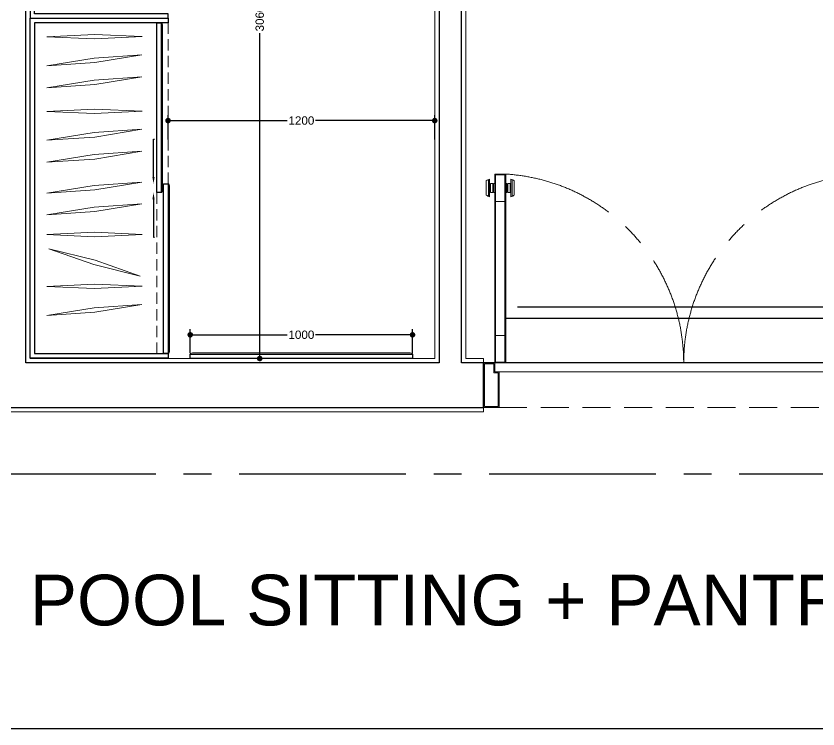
# Model space of a CAD drawing. Header units: inches. Extents: x -20583 to 399182, y -24453 to 525552.
# Drawn here: x 5619 to 9227, y 3 to 3211 of the extents above; entities that cross this region are included whole.
import ezdxf
from ezdxf import colors
from ezdxf.entities.mleader import LeaderData, LeaderLine
from ezdxf.enums import TextEntityAlignment as Align
from ezdxf.math import Vec2, Vec3

# ---------------------------------------------------------------- set-up
doc = ezdxf.new("R2010")
doc.units = ezdxf.units.IN
doc.header["$LTSCALE"] = 1000
doc.header["$MEASUREMENT"] = 0
doc.header["$PDMODE"] = 35
for name, pattern in [('CENTER', [2, 1.25, -0.25, 0.25, -0.25]), ('HIDDEN', [0.375, 0.25, -0.125]), ('HIDDEN2', [0.1875, 0.125, -0.0625]), ('XREF-V2-GF_COLS$0$XREF-V-COLS-GF$0$CENTER2', [1.125, 0.75, -0.125, 0.125, -0.125])]:
    doc.linetypes.add(name, pattern=pattern)
for name, color, linetype in [('8', 8, 'Continuous'), ('A-WALL', 7, 'Continuous'), ('room assignment', 252, 'Continuous'), ('WOOD 01', 34, 'Continuous')]:
    doc.layers.add(name, color=color, linetype=linetype)
for name, color, linetype, lineweight in [('A-DOOR', 134, 'Continuous', 18), ('A-WALL-TILE', 8, 'Continuous', 9), ('Built-in', 253, 'HIDDEN', 0), ('CQ Furniture', 190, 'Continuous', 0), ('Glass-Mirror', 4, 'Continuous', 0), ('Sanitaire', 253, 'Continuous', 0), ('WOOD-HID', 8, 'HIDDEN', 18)]:
    doc.layers.add(name, color=color, linetype=linetype, lineweight=lineweight)
doc.styles.add('ROMAND', font='sanss___.ttf')
doc.styles.get("Standard").update_dxf_attribs({"font": 'arial.ttf'})
doc.dimstyles.new('chester 25', dxfattribs={"dimscale": 0.25, "dimtxt": 150, "dimasz": 100, "dimexe": 100, "dimexo": 20, "dimgap": 40, "dimtad": 0, "dimdec": 0, "dimzin": 0, "dimdsep": 46, "dimtxsty": 'Standard', "dimblk": 'DOT', "dimcen": 100, "dimclrd": 1, "dimclre": 1, "dimclrt": 3, "dimadec": 0, "dimazin": 0, "dimtfac": 1, "dimtdec": 0, "dimtofl": 0, "dimtmove": 0, "dimatfit": 3, "dimfxl": 1, "dimtolj": 1, "dimtzin": 0, "dimlwd": -1, "dimarcsym": 0})

# ---------------------------------------------------------------- blocks, each defined once
blk = doc.blocks.new('*U117')
for p, q in [((-800, 1050), (-850, 1050)), ((-850, 1050), (-800, 1050)), ((-850, 200), (-850, 1050)), ((-800, 1050), (-800, 200)), ((800, 1050), (800, 200)), ((850, 1050), (800, 1050)), ((800, 1050), (850, 1050)), ((850, 200), (850, 1050)), ((-873, 1027.5), (-873, 947.5)), ((-804, 1046), (-846, 1046)), ((-846, 204), (-846, 1046)), ((-804, 1046), (-804, 204)), ((-777, 1027.5), (-777, 947.5)), ((777, 1027.5), (777, 947.5)), ((804, 1046), (804, 204)), ((804, 1046), (846, 1046)), ((846, 204), (846, 1046)), ((873, 1027.5), (873, 947.5)), ((-869, 1007.5), (-859, 1007.5)), ((-869, 1007.5), (-869, 967.5)), ((-859, 1007.5), (-859, 967.5)), ((-855, 1007.5), (-850, 1007.5)), ((-855, 1007.5), (-855, 967.5)), ((-795, 1007.5), (-800, 1007.5)), ((-795, 1007.5), (-795, 967.5)), ((-781, 1007.5), (-791, 1007.5)), ((-791, 1007.5), (-791, 967.5)), ((-781, 1007.5), (-781, 967.5)), ((781, 1007.5), (781, 967.5)), ((781, 1007.5), (791, 1007.5)), ((791, 1007.5), (791, 967.5)), ((795, 1007.5), (795, 967.5)), ((795, 1007.5), (800, 1007.5)), ((855, 1007.5), (850, 1007.5)), ((855, 1007.5), (855, 967.5)), ((869, 1007.5), (859, 1007.5)), ((859, 1007.5), (859, 967.5)), ((869, 1007.5), (869, 967.5)), ((-869, 967.5), (-859, 967.5)), ((-855, 967.5), (-850, 967.5)), ((-795, 967.5), (-800, 967.5)), ((-781, 967.5), (-791, 967.5)), ((781, 967.5), (791, 967.5)), ((795, 967.5), (800, 967.5)), ((855, 967.5), (850, 967.5)), ((869, 967.5), (859, 967.5)), ((-804, 926), (-846, 926)), ((804, 926), (846, 926)), ((-800, 200), (-850, 200)), ((800, 200), (850, 200))]:
    blk.add_line(p, q)
at = {"color": 253, "linetype": 'HIDDEN2'}
for p, q in [((-830, 160), (830, 160)), ((830, 0), (-830, 0))]:
    blk.add_line(p, q, dxfattribs=at)
for points in [[(-888, 1019.5), (-888, 955.5)], [(-878, 1025.7), (-878, 949.3)], [(-772, 1025.7), (-772, 949.3)], [(-762, 1019.5), (-762, 955.5)], [(762, 1019.5), (762, 955.5)], [(772, 1025.7), (772, 949.3)], [(878, 1025.7), (878, 949.3)], [(888, 1019.5), (888, 955.5)]]:
    blk.add_lwpolyline(points)
for points in [[(-873, 1027.5), (-873, 947.5, -2.191511)], [(-777, 1027.5), (-777, 947.5, 2.191511)], [(777, 1027.5), (777, 947.5, -2.191511)], [(873, 1027.5), (873, 947.5, 2.191511)]]:
    blk.add_lwpolyline(points, format="xyb")
at = {"flags": 128}
for points in [[(-846, 926), (-804, 926), (-804, 1046), (-846, 1046)], [(846, 926), (804, 926), (804, 1046), (846, 1046)], [(-846, 204), (-804, 204), (-804, 324), (-846, 324)], [(846, 204), (804, 204), (804, 324), (846, 324)]]:
    blk.add_lwpolyline(points, close=True, dxfattribs=at)
for points in [[(-900, 200), (-850, 200), (-850, 160), (-830, 160), (-830, 0), (-900, 0)], [(-896, 196), (-854, 196), (-854, 156), (-834, 156), (-834, 4), (-896, 4)], [(900, 200), (850, 200), (850, 160), (830, 160), (830, 0), (900, 0)], [(896, 196), (854, 196), (854, 156), (834, 156), (834, 4), (896, 4)]]:
    blk.add_lwpolyline(points, close=True)
at = {"linetype": 'CENTER', "ltscale": 0.4}
for centre, start, end in [((-852.8, 198.8), 0.0777, 86.4509), ((852.8, 198.8), 93.5491, 179.9223)]:
    blk.add_arc(centre, 852.8, start, end, dxfattribs=at)
for centre, start, end in [((-861.3, 987.5), 106.2602, 129.7918), ((-788.7, 987.5), 50.2082, 73.7398), ((788.7, 987.5), 106.2602, 129.7918), ((861.3, 987.5), 50.2082, 73.7398), ((-861.3, 987.5), 230.2082, 253.7398), ((-788.7, 987.5), 286.2602, 309.7918), ((788.7, 987.5), 230.2082, 253.7398), ((861.3, 987.5), 286.2602, 309.7918)]:
    blk.add_arc(centre, 41.7, start, end)
blk = doc.blocks.new('_Dot')
at = {"color": 0, "linetype": 'ByBlock', "lineweight": -2}
blk.add_line((-0.5, 0), (-1, 0), dxfattribs=at)
at = {"color": 0, "linetype": 'ByBlock', "const_width": 0.5}
blk.add_lwpolyline([(-0.25, 0, 1), (0.25, 0, 1)], format="xyb", close=True, dxfattribs=at)
blk = doc.blocks.new('*D119')
at = {"layer": '8', "color": 1, "lineweight": -2, "transparency": 16777216}
for p, q in [((6302.7, 2654.7), (6302.7, 2765.2)), ((7502.7, 2654.7), (7502.7, 2765.2))]:
    blk.add_line(p, q, dxfattribs=at)
at = {"layer": '8', "color": 1, "transparency": 16777216}
for p, q in [((6327.7, 2740.2), (6838.5, 2740.2)), ((7477.7, 2740.2), (6966.8, 2740.2))]:
    blk.add_line(p, q, dxfattribs=at)
at = {"layer": 'Defpoints', "color": 0, "transparency": 16777216}
for p in [(6302.7, 2740.2), (6302.7, 2649.7, 0), (7502.7, 2649.7, 0)]:
    blk.add_point(p, dxfattribs=at)
at = {"layer": '8', "color": 1, "transparency": 16777216, "xscale": 25, "yscale": 25, "zscale": 25, "rotation": 180}
blk.add_blockref('_Dot', (6302.7, 2740.2), dxfattribs=at)
at = {"layer": '8', "color": 1, "transparency": 16777216, "xscale": 25, "yscale": 25, "zscale": 25}
blk.add_blockref('_Dot', (7502.7, 2740.2), dxfattribs=at)
at = {"layer": '8', "color": 3, "transparency": 16777216, "insert": (6902.7, 2740.2), "char_height": 37.5, "attachment_point": 5}
blk.add_mtext('\\A1;1200', dxfattribs=at)
blk = doc.blocks.new('*D121')
at = {"layer": '8', "color": 1, "lineweight": -2, "transparency": 16777216}
for p, q in [((6880.7, 4729.9), (6690.3, 4729.9)), ((6880.7, 1669.5), (6690.3, 1669.5))]:
    blk.add_line(p, q, dxfattribs=at)
at = {"layer": '8', "color": 1, "transparency": 16777216}
for p, q in [((6715.3, 4704.9), (6715.3, 3265.6)), ((6715.3, 1694.5), (6715.3, 3133.8))]:
    blk.add_line(p, q, dxfattribs=at)
at = {"layer": 'Defpoints', "color": 0, "transparency": 16777216}
for p in [(6715.3, 4729.9), (6885.7, 4729.9, 0), (6885.7, 1669.5, 0)]:
    blk.add_point(p, dxfattribs=at)
at = {"layer": '8', "color": 1, "transparency": 16777216, "xscale": 25, "yscale": 25, "zscale": 25}
for p, rotation in [((6715.3, 4729.9), 90), ((6715.3, 1669.5), 270)]:
    blk.add_blockref('_Dot', p, dxfattribs=dict(at, rotation=rotation))
at = {"layer": '8', "color": 3, "transparency": 16777216, "insert": (6715.3, 3199.7), "char_height": 37.5, "attachment_point": 5, "rotation": 90}
blk.add_mtext('\\A1;3060', dxfattribs=at)
blk = doc.blocks.new('*D127')
at = {"layer": '8', "color": 1, "lineweight": -2, "transparency": 16777216}
for p, q in [((6402.7, 1694.5), (6402.7, 1801.3)), ((7402.7, 1694.5), (7402.7, 1801.3))]:
    blk.add_line(p, q, dxfattribs=at)
at = {"layer": '8', "color": 1, "transparency": 16777216}
for p, q in [((6427.7, 1776.3), (6838.5, 1776.3)), ((7377.7, 1776.3), (6966.9, 1776.3))]:
    blk.add_line(p, q, dxfattribs=at)
at = {"layer": 'Defpoints', "color": 0, "transparency": 16777216}
for p in [(6402.7, 1776.3), (6402.7, 1689.5, 0), (7402.7, 1689.5, 0)]:
    blk.add_point(p, dxfattribs=at)
at = {"layer": '8', "color": 1, "transparency": 16777216, "xscale": 25, "yscale": 25, "zscale": 25, "rotation": 180}
blk.add_blockref('_Dot', (6402.7, 1776.3), dxfattribs=at)
at = {"layer": '8', "color": 1, "transparency": 16777216, "xscale": 25, "yscale": 25, "zscale": 25}
blk.add_blockref('_Dot', (7402.7, 1776.3), dxfattribs=at)
at = {"layer": '8', "color": 3, "transparency": 16777216, "insert": (6902.7, 1776.3), "char_height": 37.5, "attachment_point": 5}
blk.add_mtext('\\A1;1000', dxfattribs=at)

msp = doc.modelspace()

# ---------------------------------------------------------------- linework, layer by layer
at = {"layer": '8', "color": 1}
msp.add_lwpolyline([(-19.2, 14341.6), (18611.5, 14341.6), (18611.5, 2.5), (-19.2, 2.5)], close=True, dxfattribs=at)
at = {"layer": '8', "color": 1, "elevation": 0}
for points in [[(10497.7, 1649.5), (7622.7, 1649.6), (7622.7, 6349.5), (3097.6, 6349.5), (3097.6, 12344.5), (12997.6, 12344.5), (12997.6, 6349.5), (9622.6, 6349.5), (9622.6, 3040.9), (10497.7, 3040.9), (10497.7, 1649.5)], [(9422.6, 2840.9), (10297.6, 2840.9), (10297.7, 1849.5), (7822.7, 1849.6)], [(9370.9, 2789.2), (10245.9, 2789.2), (10245.9, 1901.3), (7874.4, 1901.3)]]:
    msp.add_lwpolyline(points, dxfattribs=at)
at = {"layer": 'A-WALL'}
msp.add_line((7522.7, 1649.5, 0), (5682.7, 1649.5, 0), dxfattribs=at)
at = {"layer": 'A-WALL', "elevation": 0}
msp.add_lwpolyline([(2107.2, 1151.2), (2405.4, 1449.5), (7722.7, 1449.5), (7722.7, 1649.5), (7622.7, 1649.5), (7622.7, 3649.9), (7522.7, 3649.9), (7522.7, 1649.5), (5662.7, 1649.5), (5662.7, 4749.9), (7522.6, 4749.9), (7522.6, 4549.9), (7622.6, 4549.9), (7622.6, 4549.9), (7622.7, 5049.5), (7622.7, 5049.5)], dxfattribs=at)
at = {"layer": 'A-WALL-TILE', "lineweight": 0, "elevation": 0}
for points in [[(7502.7, 3649.9), (7502.7, 1669.5), (5682.7, 1669.5), (5682.7, 4729.9)], [(2413.7, 1429.5), (7722.7, 1429.5), (7722.7, 1669.5), (7642.7, 1669.5), (7642.7, 3649.9)]]:
    msp.add_lwpolyline(points, dxfattribs=at)
at = {"layer": 'CQ Furniture', "lineweight": 0, "elevation": 0}
for points in [[(5756.9, 3117), (5971.7, 3127.6), (6186.7, 3118.3), (5971.9, 3107.6), (5756.9, 3117)], [(5758.1, 2986.8), (5970.3, 3021.5), (6185, 3036.4), (5972.8, 3001.7), (5758.1, 2986.8)], [(5758.1, 2887.8), (5970.3, 2922.5), (6185, 2937.3), (5972.8, 2902.6), (5758.1, 2887.8)], [(5756.9, 2781.5), (5971.7, 2792.2), (6186.7, 2782.9), (5971.9, 2772.2), (5756.9, 2781.5)], [(5758.1, 2651.4), (5970.3, 2686.1), (6185, 2701), (5972.8, 2666.2), (5758.1, 2651.4)], [(5758.1, 2552.4), (5970.3, 2587.1), (6185, 2601.9), (5972.8, 2567.2), (5758.1, 2552.4)], [(5758.1, 2413.7), (5970.3, 2448.4), (6185, 2463.3), (5972.8, 2428.6), (5758.1, 2413.7)], [(5758.1, 2316.5), (5970.3, 2351.2), (6185, 2366.1), (5972.8, 2331.4), (5758.1, 2316.5)], [(5756.9, 2227.6), (5971.7, 2237.5), (6186.7, 2227.5), (5971.9, 2217.5), (5756.9, 2227.6)], [(5766.3, 2163.7), (5974.9, 2111.4), (6177.9, 2040), (5969.3, 2092.2), (5766.3, 2163.7)], [(5756.9, 1993.5), (5971.7, 2004.1), (6186.7, 1994.8), (5971.9, 1984.1), (5756.9, 1993.5)], [(5758.1, 1863.3), (5970.3, 1898), (6185, 1912.9), (5972.8, 1878.2), (5758.1, 1863.3)]]:
    msp.add_lwpolyline(points, dxfattribs=at)
at = {"layer": 'Defpoints', "linetype": 'XREF-V2-GF_COLS$0$XREF-V-COLS-GF$0$CENTER2'}
msp.add_line((997.9, 1151.2), (18391.3, 1151.2), dxfattribs=at)
at = {"layer": 'Glass-Mirror', "lineweight": 0, "elevation": 0}
for points in [[(6278.2, 2426), (6278.2, 3170.7), (6275.2, 3180.7), (6272.2, 3180.7), (6272.2, 2416), (6275.2, 2416)], [(6308.7, 1701.4), (6308.7, 2446), (6305.7, 2456), (6302.7, 2456), (6302.7, 1691.4), (6305.7, 1691.4)], [(6412.7, 1695.5), (7392.7, 1695.5), (7402.7, 1692.5), (7402.7, 1689.5), (6402.7, 1689.5), (6402.7, 1692.5)]]:
    msp.add_lwpolyline(points, close=True, dxfattribs=at)
at = {"layer": 'Sanitaire', "color": 1}
msp.add_line((7792.7, 1609.5, 0), (9452.7, 1609.5, 0), dxfattribs=at)
at = {"layer": 'WOOD 01', "elevation": 0}
for points in [[(5702.7, 4709.9), (6302.7, 4709.9), (6302.7, 4729.9), (5682.7, 4729.9), (5682.7, 3200.7), (6302.7, 3200.7), (6302.7, 3220.7), (5702.7, 3220.7), (5702.7, 4709.9)], [(5702.7, 1691.4), (6302.7, 1691.4), (6302.7, 1671.4), (5682.7, 1671.4), (5682.7, 3200.7), (6302.7, 3200.7), (6302.7, 3180.7), (5702.7, 3180.7), (5702.7, 1691.4)]]:
    msp.add_lwpolyline(points, dxfattribs=at)
for points in [[(6272.2, 2416), (6252.2, 2416), (6252.2, 3180.7), (6272.2, 3180.7)], [(6302.7, 1691.4), (6282.7, 1691.4), (6282.7, 2456), (6302.7, 2456)], [(6402.7, 1669.5), (6402.7, 1689.5), (7402.7, 1689.5), (7402.7, 1669.5)]]:
    msp.add_lwpolyline(points, close=True, dxfattribs=at)
at = {"layer": 'WOOD-HID', "linetype": 'HIDDEN2', "ltscale": 0.4}
for p, q in [((6302.7, 2456, 0), (6302.7, 3180.7, 0)), ((6252.2, 2416, 0), (6252.2, 1691.4, 0))]:
    msp.add_line(p, q, dxfattribs=at)

# ---------------------------------------------------------------- block references
at = {"layer": 'A-DOOR', "xscale": -1, "rotation": 0.0004232829856221087}
msp.add_blockref('*U117', (8622.7, 1449.5, 0), dxfattribs=at)

# ---------------------------------------------------------------- texts
at = {"layer": 'room assignment', "style": 'ROMAND'}
msp.add_text('REVISED LAYOUT TO POOL SITTING + PANTRY + CLOSET', height=228.096, rotation=0.0004, dxfattribs=at).set_placement((6751.7, 582.7, 0), align=Align.MIDDLE_CENTER)

# ---------------------------------------------------------------- dimensions: what is measured, and where the dimension line sits
at = {"layer": '8', "color": 2}
dim = msp.add_linear_dim(base=(6715.3, 4729.9), p1=(6885.7, 1669.5, 0), p2=(6885.7, 4729.9, 0), angle=90, dimstyle='chester 25', dxfattribs=at)
dim.commit()
dim.dimension.update_dxf_attribs({"geometry": '*D121', "text_midpoint": (6715.3, 3199.7)})
for base, p1, p2, picture, middle in [((6302.7, 2740.2), (7502.7, 2649.7, 0), (6302.7, 2649.7, 0), '*D119', (6902.7, 2740.2)), ((6402.7, 1776.3), (7402.7, 1689.5, 0), (6402.7, 1689.5, 0), '*D127', (6902.7, 1776.3))]:
    dim = msp.add_linear_dim(base=base, p1=p1, p2=p2, dimstyle='chester 25', dxfattribs=at)
    dim.commit()
    dim.dimension.update_dxf_attribs({"geometry": picture, "text_midpoint": middle})

# ---------------------------------------------------------------- leaders
at = {"layer": 'Built-in', "linetype": 'HIDDEN2', "ltscale": 0.4}
ml = msp.add_multileader_mtext('Standard', dxfattribs=at)
ml.set_content('', color=3)
ml.set_leader_properties(color=1)
ml.build(insert=Vec2(0, 0))
ml.multileader.update_dxf_attribs({"dogleg_length": 5, "arrow_head_size": 30})
ctx = ml.context
ctx.base_point, ctx.char_height, ctx.arrow_head_size, ctx.landing_gap_size, ctx.plane_origin = Vec3(6242.4, 2656.7, 0), 5, 30, 1, Vec3(6237.4, 2456, 0)
notes = []
notes.append((ctx, [(0, (1, 1, 0), (6237.4, 2656.7, 0), (1, 0), 5, [(0, [(6237.4, 2456, 0)], 0, [])])]))
ctx.mtext.insert, ctx.mtext.flow_direction = Vec3(6243.4, 2659.2, 0), 5
ml = msp.add_multileader_mtext('Standard', dxfattribs=at)
ml.set_content('', color=3)
ml.set_leader_properties(color=1)
ml.build(insert=Vec2(0, 0))
ml.multileader.update_dxf_attribs({"dogleg_length": 5, "arrow_head_size": 30})
ctx = ml.context
ctx.base_point, ctx.char_height, ctx.arrow_head_size, ctx.landing_gap_size, ctx.plane_origin = Vec3(6242.4, 2215.4, 0), 5, 30, 1, Vec3(6237.4, 2416, 0)
notes.append((ctx, [(0, (1, 1, 0), (6237.4, 2215.4, 0), (1, 0), 5, [(0, [(6237.4, 2416, 0)], 0, [])])]))
ctx.mtext.insert, ctx.mtext.flow_direction = Vec3(6243.4, 2217.9, 0), 5
for ctx, leaders in notes:
    for number, flags, end, landing, length, lines in leaders:
        leader = LeaderData()
        leader.index, (leader.has_last_leader_line, leader.has_dogleg_vector, leader.attachment_direction) = number, flags
        leader.last_leader_point, leader.dogleg_vector, leader.dogleg_length = Vec3(end), Vec3(landing), length
        for number, points, colour, breaks in lines:
            line = LeaderLine()
            line.index, line.vertices, line.color, line.breaks = number, Vec3.list(points), colors.encode_raw_color(colour), breaks
            leader.lines.append(line)
        ctx.leaders.append(leader)

doc.saveas('drawing.dxf')
